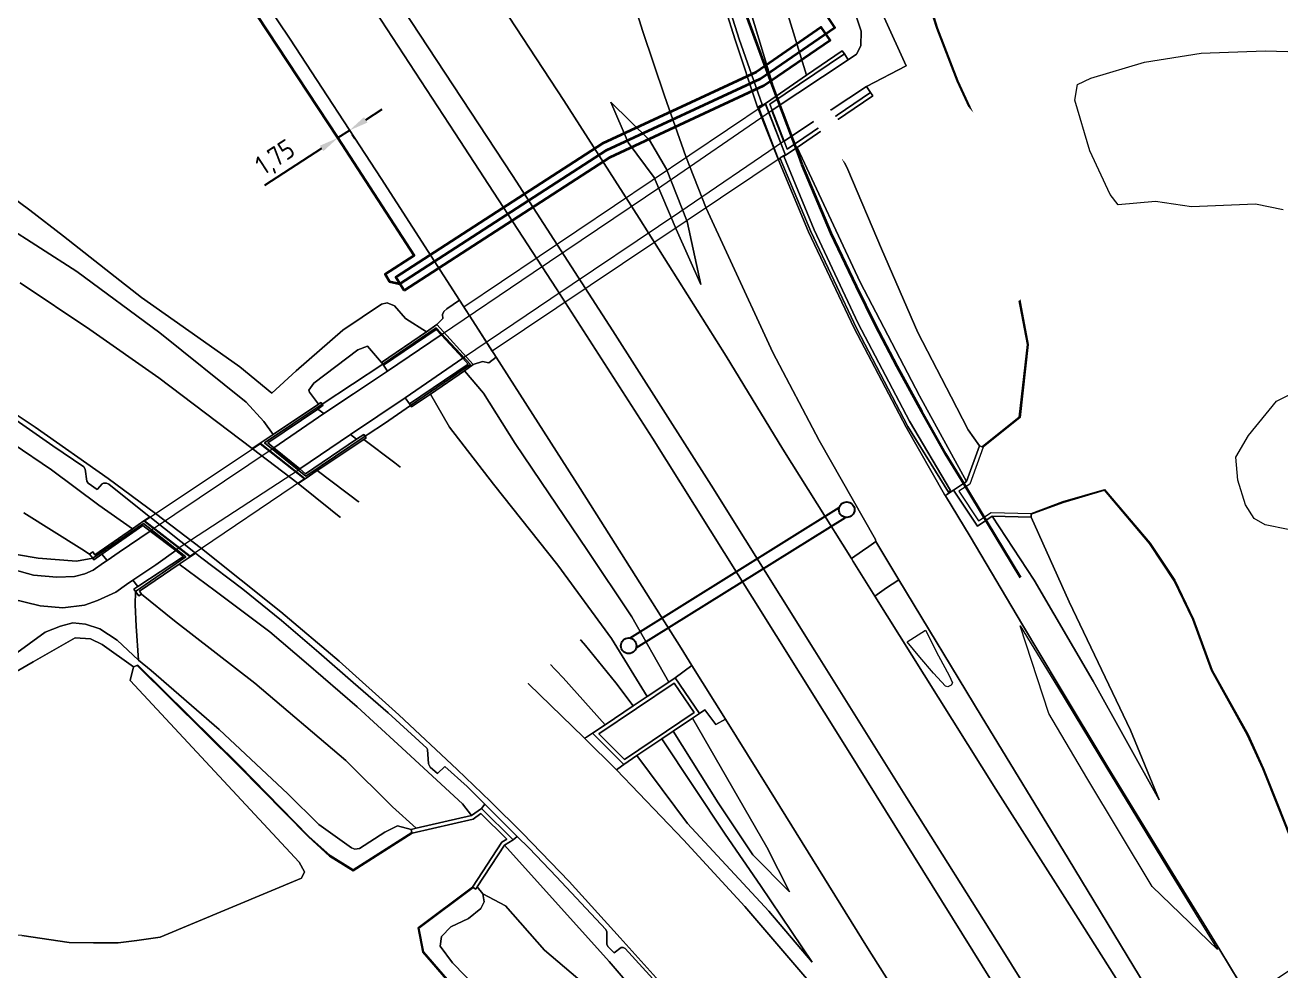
# Model space of a CAD drawing. Header units: metres. Extents: x 112942 to 118371, y 496117 to 499046.
# Drawn here: x 117994.8 to 118156, y 496245 to 496366.4 of the extents above; entities that cross this region are included whole.
import ezdxf
from ezdxf.enums import TextEntityAlignment as Align

# ---------------------------------------------------------------- set-up
doc = ezdxf.new("R2010")
doc.units = ezdxf.units.M
doc.linetypes.add('XX-AFBREEK', pattern=[7, 4, -1, 1, -1])
for name, color, linetype, lineweight in [('B-WE-OG-TOPOKAART-G', 7, 'Continuous', 18), ('N-WE-KL-DATA_GLASVEZEL-G', 90, 'KL-GLASVEZEL-N', 35), ('N-WE-KL-DATA_GLASVEZEL-M', 7, 'Continuous', 18), ('N-WE-KL-DATA_GLASVEZEL_MANTELBUIS-G', 90, 'Continuous', 35), ('N-WE-VW-BEWEGWIJZERING_DRAAGCONSTRUCTIE_PORTAAL-S', 7, 'Continuous', 25), ('X-XX-AL-AFBREEKLIJN-G', 7, 'XX-AFBREEK', 18)]:
    doc.layers.add(name, color=color, linetype=linetype, lineweight=lineweight)
doc.styles.add('ISO', font='isocp.shx')
doc.styles.add('NLCS-ISO', font='NLCS-ISO.ttf')
doc.linetypes.add('KL-GLASVEZEL-N', pattern='A,4,-1,[101,NLCS.SHX,S=0.5,R=0,X=0,Y=0],-1,4,-1,["G",Standard,S=1,R=0,X=-0.25,Y=-0.5],-1.5', length=12.5)
doc.dimstyles.new('ISO', dxfattribs={"dimtxt": 2.5, "dimasz": 2.5, "dimexe": 1.25, "dimexo": 0.625, "dimtad": 1, "dimtxsty": 'ISO', "dimcen": 2.5, "dimadec": 0, "dimazin": 0, "dimtfac": 1, "dimtmove": 0, "dimatfit": 3, "dimfxl": 0, "dimarcsym": 0})

# ---------------------------------------------------------------- blocks, each defined once
blk = doc.blocks.new('*D1')
at = {"layer": 'Defpoints', "color": 0, "transparency": 16777216}
for p in [(118036.42, 496352.91, 2.11), (118034.95, 496351.96, 1.84), (118034.95, 496351.96)]:
    blk.add_point(p, dxfattribs=at)
at = {"layer": 'N-WE-KL-DATA_GLASVEZEL-M', "color": 0, "lineweight": -2, "transparency": 16777216}
for p, q in [((118038.52, 496354.27), (118040.61, 496355.63)), ((118036.42, 496352.91), (118034.95, 496351.96)), ((118035.29, 496351.44), (118035.63, 496350.91)), ((118036.76, 496352.39), (118037.1, 496351.86)), ((118032.85, 496350.6), (118025.53, 496345.85))]:
    blk.add_line(p, q, dxfattribs=at)
at = {"layer": 'N-WE-KL-DATA_GLASVEZEL-M', "color": 0, "transparency": 16777216}
for points in [[(118038.29, 496354.62), (118038.74, 496353.92), (118036.42, 496352.91)], [(118032.63, 496350.95), (118033.08, 496350.25), (118034.95, 496351.96)]]:
    blk.add_solid(points, dxfattribs=at)
at = {"layer": 'N-WE-KL-DATA_GLASVEZEL-M', "color": 0, "transparency": 16777216, "insert": (118027.02, 496349.28), "char_height": 2.5, "attachment_point": 5, "rotation": 32.9499, "style": 'ISO'}
blk.add_mtext('1,75', dxfattribs=at)
blk = doc.blocks.new('SVW-BEWEGWIJZERING_PORTAAL_SIGNALERING')
for p, q in [((0.66, 0.75), (32.34, 0.75)), ((0.66, 0.75), (32.34, 0.75)), ((0.66, -0.75), (32.34, -0.75)), ((0.66, -0.75), (32.34, -0.75))]:
    blk.add_line(p, q)
for centre in [(0, 0), (33, 0)]:
    blk.add_circle(centre, 1)
at = {"style": 'NLCS-ISO', "flags": 13}
blk.add_attdef('LENGTE', text='', height=2.5, dxfattribs=at).set_placement((0, 0), align=Align.MIDDLE_LEFT)

msp = doc.modelspace()

# ---------------------------------------------------------------- linework, layer by layer
at = {"layer": 'B-WE-OG-TOPOKAART-G', "elevation": -1.445}
for points in [[(118068.423, 496275.402), (118071.729, 496272.132), (118080.668, 496278.166), (118078.112, 496281.929), (118068.423, 496275.402)], [(118068.423, 496275.402), (118078.112, 496281.929), (118080.668, 496278.166), (118071.729, 496272.132), (118068.423, 496275.402)]]:
    msp.add_lwpolyline(points, close=True, dxfattribs=at)
at = {"layer": 'B-WE-OG-TOPOKAART-G'}
for points in [[(118079.597, 496349.583, 2.388), (118082.203, 496342.943, 2.348), (118085.097, 496336.734, 2.231), (118090.782, 496324.394, 2.117), (118096.745, 496313.093, 1.939), (118103.953, 496300.368, 1.732), (118104.011, 496300.1, 1.667), (118103.085, 496299.487, 1.67), (118102.288, 496298.927, 1.393), (118100.875, 496297.919, 1.59), (118092.062, 496311.954, 1.661), (118084.788, 496323.915, 1.765), (118073.616, 496341.629, 1.97), (118063.945, 496356.775, 2.099), (118054.212, 496371.612, 2.302), (118043.842, 496387.135, 2.486), (118033.307, 496402.733, 2.709), (118021.927, 496419.668, 3.019), (118011.528, 496435.048, 3.283), (118000.702, 496451.113, 3.61), (117990.489, 496466.306, 3.96), (118061.227, 496506.434, 2.054)], [(118088.827, 496355.895, 1.935), (118085.949, 496364.561, 1.96), (118082.208, 496376.398, 2.058), (118079.161, 496387.645, 2.151), (118076.237, 496401.007, 2.246), (118073.75, 496416.418, 2.344), (118072.257, 496428.414, 2.431), (118071.08, 496445.818, 2.467), (118070.798, 496456.364, 2.523), (118070.918, 496467.214, 2.537), (118071.521, 496479.258, 2.552), (118072.609, 496491.165, 2.505)], [(118072.609, 496491.165, 2.505), (118071.521, 496479.258, 2.552), (118070.918, 496467.214, 2.537), (118070.798, 496456.364, 2.523), (118071.08, 496445.818, 2.467), (118072.257, 496428.414, 2.431), (118073.75, 496416.418, 2.344), (118076.237, 496401.007, 2.246), (118079.161, 496387.645, 2.151), (118082.208, 496376.398, 2.058), (118085.949, 496364.561, 1.96), (118088.827, 496355.895, 1.935)], [(118072.774, 496488.034, 2.47), (118072.032, 496479.389, 2.505), (118071.452, 496467.693, 2.496), (118071.337, 496456.446, 2.449), (118071.543, 496446.184, 2.437), (118072.675, 496429.638, 2.378), (118072.796, 496428.401, 2.37), (118074.204, 496416.684, 2.302), (118076.768, 496401.188, 2.195), (118079.689, 496387.752, 2.079), (118082.728, 496376.444, 2.032), (118086.46, 496364.641, 1.889), (118089.39, 496356.247, 1.849), (118088.827, 496355.895, 1.935)], [(118060.832, 496485.136, 3.012), (118059.98, 496471.753, 3.053), (118059.527, 496456.476, 3.05), (118059.841, 496443.927, 3.006), (118060.951, 496428.721, 2.956), (118062.596, 496415.248, 2.906), (118064.806, 496401.056, 2.788), (118067.713, 496387.952, 2.705), (118071.185, 496374.941, 2.584), (118074.077, 496365.602, 2.498), (118076.887, 496357.341, 2.428), (118079.597, 496349.583, 2.388)], [(118139.549, 496241.478, 1.027), (118128.669, 496259.41, 1.154), (118117.521, 496277.73, 1.36), (118106.943, 496295.201, 1.634), (118104.011, 496300.1, 1.667), (118103.953, 496300.368, 1.732), (118096.745, 496313.093, 1.939), (118090.782, 496324.394, 2.117), (118085.097, 496336.734, 2.231), (118082.203, 496342.943, 2.348), (118079.597, 496349.583, 2.388), (118076.887, 496357.341, 2.428), (118074.077, 496365.602, 2.498), (118071.185, 496374.941, 2.584), (118067.713, 496387.952, 2.705), (118064.806, 496401.056, 2.788), (118062.596, 496415.248, 2.906), (118060.951, 496428.721, 2.956), (118059.841, 496443.927, 3.006), (118059.527, 496456.476, 3.05), (118059.98, 496471.753, 3.053), (118060.832, 496485.136, 3.012)], [(118081.452, 496472.776, 0.142), (118081.396, 496472.28, -0.33), (118080.806, 496467.024, -0.493), (118079.78, 496456.661, -0.577), (118078.83, 496446.852, -0.537), (118078.497, 496437.684, -0.483), (118079.479, 496426.911, -0.553), (118080.857, 496415.619, -0.58), (118083.43, 496402.41, -0.56), (118086.005, 496391.3, -0.383), (118088.846, 496380.367, -0.45), (118092.22, 496369.348, -0.483), (118095.096, 496359.998, -0.481), (118091.207, 496357.334, 1.631), (118085.62, 496375.752, 1.72), (118080.482, 496395.385, 1.79), (118077.355, 496412.452, 1.823), (118075.416, 496427.837, 1.947), (118074.319, 496440.428, 1.987), (118074.816, 496455.016, 2.09), (118076.258, 496469.684, 2.15), (118077.184, 496476.604, 2.014), (118081.452, 496472.776, 0.142)], [(117990.489, 496466.306, 3.96), (118000.702, 496451.113, 3.61), (118011.528, 496435.048, 3.283), (118021.927, 496419.668, 3.019), (118033.307, 496402.733, 2.709), (118043.842, 496387.135, 2.486), (118054.212, 496371.612, 2.302), (118063.945, 496356.775, 2.099), (118073.616, 496341.629, 1.97), (118084.788, 496323.915, 1.765), (118092.062, 496311.954, 1.661), (118100.875, 496297.919, 1.59)], [(117986.571, 496447.754, 3.76), (117999.147, 496429.078, 3.372), (118012.484, 496409.315, 3.035), (118025.153, 496390.447, 2.753), (118038.326, 496370.443, 2.466), (118049.965, 496352.602, 2.247), (118063.024, 496332.55, 2.065)], [(118132.283, 496228.568, 1.196), (118129.396, 496226.789, 1.078), (118124.282, 496234.95, 1.147), (118112.414, 496254.012, 1.341), (118100.463, 496273.256, 1.52), (118088.143, 496292.95, 1.639), (118075.33, 496313.37, 1.841), (118063.024, 496332.55, 2.065), (118049.965, 496352.602, 2.247), (118038.326, 496370.443, 2.466), (118025.153, 496390.447, 2.753), (118012.484, 496409.315, 3.035), (117999.147, 496429.078, 3.372), (117986.571, 496447.754, 3.76)], [(118123.809, 496241.913, 1.288), (118120.198, 496247.695, 1.317), (118107.933, 496267.224, 1.529), (118096.185, 496286.088, 1.705), (118082.872, 496307.346, 1.91), (118070.217, 496327.185, 2.104), (118057.355, 496347.117, 2.336), (118044.332, 496366.922, 2.58), (118031.749, 496385.997, 2.815), (118018.85, 496405.131, 3.124), (118006.363, 496423.692, 3.45), (117993.93, 496442.088, 3.811)], [(117993.93, 496442.088, 3.811), (118006.363, 496423.692, 3.45), (118018.85, 496405.131, 3.124), (118031.749, 496385.997, 2.815), (118044.332, 496366.922, 2.58), (118057.355, 496347.117, 2.336), (118070.217, 496327.185, 2.104), (118082.872, 496307.346, 1.91), (118096.185, 496286.088, 1.705), (118107.933, 496267.224, 1.529), (118120.198, 496247.695, 1.317), (118123.809, 496241.913, 1.288), (118132.283, 496228.568, 1.196)], [(118114.217, 496230.083, 0.873), (118102.924, 496247.942, 1.053), (118090.355, 496268.2, 1.253), (118084.686, 496277.303, 1.282), (118080.386, 496284.207, 1.321), (118079.021, 496286.399, 1.393), (118066.06, 496306.938, 1.589), (118055.242, 496323.783, 1.788), (118052.644, 496327.861, 1.848), (118050.561, 496331.092, 1.909), (118040.518, 496346.732, 2.059), (118028.819, 496364.624, 2.259), (118016.152, 496383.501, 2.493), (118003.516, 496402.569, 2.79), (117989.881, 496422.827, 3.195)], [(118016.152, 496383.501, 2.493), (118028.819, 496364.624, 2.259), (118040.518, 496346.732, 2.059), (118050.561, 496331.092, 1.909), (118048.915, 496329.992, 1.657), (118048.532, 496329.654, 1.63), (118048.37, 496329.276, 1.597), (118048.395, 496328.736, 1.576), (118047.639, 496327.97, 1.437), (118046.3, 496327.046, 1.471), (118043.614, 496328.755, 1.218), (118042.193, 496330.395, 1.27), (118041.269, 496330.779, 1.288), (118040.524, 496330.589, 1.351), (118035.594, 496327.267, 1.399), (118029.59, 496322.033, 1.396), (118026.446, 496319.161, 1.486), (118022.353, 496322.532, 1.687), (118016.964, 496326.348, 1.822), (118009.718, 496331.464, 2.05), (118005.732, 496334.589, 1.978), (117999.74, 496339.332, 1.834), (117995.408, 496342.686, 1.813), (117990.387, 496346.374, 1.792)], [(118085.62, 496375.752, 1.72), (118091.207, 496357.334, 1.631), (118089.82, 496356.382, 1.805), (118088.98, 496355.832, 1.903), (118091.501, 496349.172, 1.741), (118091.726, 496349.316, 1.792), (118095.646, 496339.935, 1.689), (118101.55, 496327.445, 1.547), (118108.088, 496314.879, 1.407), (118113.321, 496306.431, 1.28), (118113.592, 496306.666, 1.345), (118108.319, 496315.569, 1.395), (118101.718, 496328.123, 1.534), (118096.076, 496340.146, 1.678), (118092.171, 496349.6, 1.777), (118092.408, 496349.751, 1.738), (118093.894, 496350.73, 1.581), (118101.992, 496333.435, 1.423), (118109.62, 496318.834, 1.21), (118115.658, 496307.825, 1.118), (118113.948, 496306.713, 1.218), (118113.122, 496306.138, 1.328), (118112.926, 496306.001, 1.37), (118112.833, 496306.155, 1.366), (118107.892, 496314.809, 1.466), (118101.198, 496327.526, 1.611), (118095.366, 496339.889, 1.743), (118091.444, 496349.22, 1.86), (118088.827, 496355.895, 1.935), (118089.39, 496356.247, 1.849), (118086.46, 496364.641, 1.889), (118082.728, 496376.444, 2.032)], [(118110.435, 496370.43, -1.195), (118111.815, 496365.995, -1.174), (118114.444, 496359.236, -1.289), (118117.272, 496353.138, -1.233), (118118.591, 496349.512, -1.26), (118120.404, 496343.155, -1.192), (118121.593, 496335.249, -1.171), (118123.467, 496325.411, -1.144), (118122.419, 496316.078, -1.257), (118117.646, 496312.266, -1.189), (118117.288, 496312.394, -0.832), (118115.864, 496314.477, -0.584), (118113.679, 496318.712, -0.57), (118109.383, 496326.972, -0.53), (118104.71, 496337.712, -0.43), (118100.404, 496347.874, -0.437), (118097.753, 496353.394, -0.413), (118103.596, 496357.352, -0.608), (118103.314, 496357.767, -0.752), (118102.797, 496358.541, -0.73), (118107.88, 496361.225, -0.527), (118105.065, 496367.403, -0.54)], [(118110.528, 496370.467, -1.445), (118111.909, 496366.028, -1.445), (118114.536, 496359.275, -1.445), (118117.365, 496353.176, -1.445), (118118.686, 496349.543, -1.445), (118120.502, 496343.176, -1.445), (118121.692, 496335.266, -1.445), (118123.568, 496325.415, -1.445), (118122.514, 496316.025, -1.445), (118117.759, 496312.226, -1.445), (118117.646, 496312.266, -1.189), (118122.419, 496316.078, -1.257), (118123.467, 496325.411, -1.144), (118121.593, 496335.249, -1.171), (118120.404, 496343.155, -1.192), (118118.591, 496349.512, -1.26), (118117.272, 496353.138, -1.233), (118114.444, 496359.236, -1.289), (118111.815, 496365.995, -1.174), (118110.435, 496370.43, -1.195)], [(118095.096, 496359.998, -0.481), (118092.22, 496369.348, -0.483)], [(118105.065, 496367.403, -0.54), (118107.88, 496361.225, -0.527), (118102.797, 496358.541, -0.73), (118096.011, 496354.048, -1.467), (118092.229, 496351.544, -1.55), (118090.699, 496355.512, -1.55), (118100.444, 496361.993, -0.92), (118101.534, 496362.705, -0.777), (118102.086, 496363.791, -0.73), (118102.112, 496365.664, -0.687), (118101.252, 496368.236, -0.683)], [(118101.252, 496368.236, -0.683), (118102.112, 496365.664, -0.687), (118102.086, 496363.791, -0.73), (118101.534, 496362.705, -0.777), (118100.444, 496361.993, -0.92), (118099.979, 496362.738, -0.487), (118099.692, 496363.147, -0.487), (118095.096, 496359.998, -0.481)], [(118097.753, 496353.394, -0.413), (118093.894, 496350.73, 1.581), (118092.408, 496349.751, 1.738), (118089.82, 496356.382, 1.805), (118091.207, 496357.334, 1.631), (118095.096, 496359.998, -0.481), (118099.692, 496363.147, -0.487), (118099.979, 496362.738, -0.487), (118090.4, 496356.28, -1.507), (118090.699, 496355.512, -1.55), (118092.229, 496351.544, -1.55), (118092.634, 496350.496, -1.531), (118103.314, 496357.767, -0.752), (118103.596, 496357.352, -0.608), (118097.753, 496353.394, -0.413)], [(118099.979, 496362.738, -0.487), (118100.444, 496361.993, -0.92), (118090.699, 496355.512, -1.55), (118090.4, 496356.28, -1.507), (118099.979, 496362.738, -0.487)], [(118156.276, 496342.703, -1.457), (118152.757, 496343.435, -1.497), (118144.501, 496343.109, -1.453), (118139.916, 496343.773, -1.487), (118135.095, 496343.356, -1.443), (118134.059, 496344.688, -1.423), (118131.474, 496350.285, -1.423), (118129.559, 496356.821, -1.483), (118129.907, 496358.83, -1.467), (118131.588, 496359.607, -1.463), (118138.483, 496361.685, -1.493), (118145.778, 496362.824, -1.52), (118153.96, 496363.15, -1.507), (118162.745, 496362.866, -1.5)], [(118103.314, 496357.767, -0.752), (118092.634, 496350.496, -1.531), (118092.229, 496351.544, -1.55), (118096.011, 496354.048, -1.467), (118102.797, 496358.541, -0.73), (118103.314, 496357.767, -0.752)], [(118092.347, 496349.77, 1.738), (118054.758, 496324.543, 1.734), (118052.644, 496327.861, 1.848), (118051.11, 496330.248, 1.827), (118089.796, 496356.306, 1.805), (118092.347, 496349.77, 1.738)], [(118081.528, 496333.122, 1.679), (118079.784, 496341.201, 2.21), (118077.112, 496347.921, 2.339), (118074.955, 496351.673, 2.266), (118069.964, 496356.539, 1.956), (118072.211, 496351.377, 1.803), (118075.545, 496346.867, 1.578), (118078.368, 496340.252, 1.543), (118081.528, 496333.122, 1.679)], [(118081.528, 496333.122, 1.679), (118078.368, 496340.252, 1.543), (118075.545, 496346.867, 1.578), (118072.211, 496351.377, 1.803), (118069.964, 496356.539, 1.956), (118074.955, 496351.673, 2.266), (118077.112, 496347.921, 2.339), (118079.784, 496341.201, 2.21), (118081.528, 496333.122, 1.679)], [(118088.827, 496355.895, 1.935), (118091.444, 496349.22, 1.86), (118095.366, 496339.889, 1.743), (118101.198, 496327.526, 1.611), (118107.892, 496314.809, 1.466), (118112.833, 496306.155, 1.366), (118112.926, 496306.001, 1.37), (118116.089, 496300.77, 1.28), (118122.811, 496289.413, 1.111), (118127.529, 496281.527, 1.022), (118133.797, 496271.141, 0.915), (118142.122, 496257.478, 0.816), (118148.173, 496247.672, 0.739), (118151.896, 496241.508, 0.694)], [(118092.408, 496349.751, 1.738), (118092.171, 496349.6, 1.777), (118092.157, 496349.633, 1.777), (118091.697, 496349.386, 1.793), (118091.726, 496349.316, 1.792), (118091.501, 496349.172, 1.741), (118088.98, 496355.832, 1.903), (118089.82, 496356.382, 1.805), (118092.408, 496349.751, 1.738)], [(118062.286, 496331.273, -1.55), (118051.055, 496323.709, -1.45), (118048.261, 496326.711, -1.451), (118060.004, 496334.656, -1.55), (118076.513, 496345.816, -1.66), (118090.606, 496355.476, -1.55), (118092.136, 496351.508, -1.55), (118078.817, 496342.4, -1.66), (118062.286, 496331.273, -1.55)], [(118097.753, 496353.394, -0.413), (118100.404, 496347.874, -0.437), (118104.71, 496337.712, -0.43), (118109.383, 496326.972, -0.53), (118113.679, 496318.712, -0.57), (118115.864, 496314.477, -0.584), (118117.288, 496312.394, -0.832), (118115.658, 496307.825, 1.118), (118109.62, 496318.834, 1.21), (118101.992, 496333.435, 1.423), (118093.894, 496350.73, 1.581), (118097.753, 496353.394, -0.413)], [(118092.171, 496349.6, 1.777), (118096.076, 496340.146, 1.678), (118101.718, 496328.123, 1.534), (118108.319, 496315.569, 1.395), (118113.592, 496306.666, 1.345), (118113.321, 496306.431, 1.28), (118108.088, 496314.879, 1.407), (118101.55, 496327.445, 1.547), (118095.646, 496339.935, 1.689), (118091.726, 496349.316, 1.792), (118091.697, 496349.386, 1.793), (118092.157, 496349.633, 1.777), (118092.171, 496349.6, 1.777)], [(117990.387, 496346.374, 1.792), (117995.408, 496342.686, 1.813), (117999.74, 496339.332, 1.834), (118005.732, 496334.589, 1.978), (118009.718, 496331.464, 2.05), (118016.964, 496326.348, 1.822), (118022.353, 496322.532, 1.687), (118026.446, 496319.161, 1.486), (118029.59, 496322.033, 1.396), (118035.594, 496327.267, 1.399), (118040.524, 496330.589, 1.351), (118041.269, 496330.779, 1.288), (118042.193, 496330.395, 1.27), (118043.614, 496328.755, 1.218), (118046.3, 496327.046, 1.471), (118040.554, 496323.107, -0.729), (118038.747, 496325.202, -0.737), (118037.519, 496324.716, -0.708), (118031.865, 496320.456, -0.38), (118031.22, 496319.556, -0.25), (118031.286, 496319.296, -0.25), (118032.469, 496317.76, -0.274), (118026.636, 496313.841, 2.914), (118025.456, 496315.526, 2.944), (118023.189, 496317.992, 2.944), (118012.106, 496326.937, 3.151), (118001.426, 496334.8, 3.277), (117992.101, 496340.77, 3.391)], [(117992.101, 496340.77, 3.391), (118001.426, 496334.8, 3.277), (118012.106, 496326.937, 3.151), (118023.189, 496317.992, 2.944), (118025.456, 496315.526, 2.944), (118026.636, 496313.841, 2.914)], [(118026.636, 496313.841, 2.914), (118024.979, 496312.729, 2.918), (118023.923, 496312.048, 3.023), (118011.952, 496321.143, 3.188), (118003.101, 496327.346, 3.32), (117994.171, 496333.346, 3.466)], [(117994.171, 496333.346, 3.466), (118003.101, 496327.346, 3.32), (118011.952, 496321.143, 3.188), (118023.923, 496312.048, 3.023), (118029.837, 496307.553, 2.941), (118036.175, 496302.484, 2.858), (118044.209, 496295.652, 2.72), (118051.102, 496289.541, 2.589), (118058.05, 496283.163, 2.468), (118066.47, 496274.992, 2.34), (118066.62, 496274.842, 2.34), (118070.705, 496270.769, 2.247), (118079.295, 496261.813, 1.926), (118087.172, 496253.218, 1.539), (118095.132, 496243.936, 1.192)], [(118063.024, 496332.55, 2.065), (118075.33, 496313.37, 1.841), (118088.143, 496292.95, 1.639), (118100.463, 496273.256, 1.52), (118112.414, 496254.012, 1.341), (118124.282, 496234.95, 1.147)], [(118050.561, 496331.092, 1.909), (118052.644, 496327.861, 1.848), (118055.242, 496323.783, 1.788), (118054.312, 496323.051, 1.675), (118053.487, 496323.254, 1.615), (118052.31, 496322.84, 1.447), (118047.639, 496327.97, 1.437), (118048.395, 496328.736, 1.576), (118048.37, 496329.276, 1.597), (118048.532, 496329.654, 1.63), (118048.915, 496329.992, 1.657), (118050.561, 496331.092, 1.909)], [(118030.059, 496309.433, -0.286), (118026.702, 496312.166, -0.253), (118033.155, 496316.535, -0.224), (118036.946, 496319.094, -0.713), (118041.312, 496322.006, -0.782), (118048.188, 496326.643, -1.451), (118050.982, 496323.641, -1.45), (118043.579, 496318.57, -0.785), (118036.553, 496313.866, -0.206), (118030.059, 496309.433, -0.286)], [(118040.697, 496322.88, -0.729), (118040.554, 496323.107, -0.729), (118046.3, 496327.046, 1.471), (118047.639, 496327.97, 1.437), (118052.31, 496322.84, 1.447), (118051.178, 496322.024, 1.44), (118046.818, 496319.054, -0.538), (118044.393, 496317.419, -0.705), (118044.256, 496317.601, -0.705), (118051.966, 496322.836, 1.615), (118047.571, 496327.537, 1.614), (118040.697, 496322.88, -0.729)], [(118040.778, 496322.75, -0.729), (118040.697, 496322.88, -0.729), (118047.571, 496327.537, 1.614), (118051.966, 496322.836, 1.615), (118044.256, 496317.601, -0.705), (118044.117, 496317.786, -0.705), (118051.666, 496322.905, -1.448), (118050.982, 496323.641, -1.45), (118048.188, 496326.643, -1.451), (118047.547, 496327.337, -1.448), (118040.778, 496322.75, -0.729)], [(118040.778, 496322.75, -0.729), (118047.547, 496327.337, -1.448), (118048.188, 496326.643, -1.451), (118041.312, 496322.006, -0.782), (118040.778, 496322.75, -0.729)], [(118032.939, 496317.755, -0.351), (118032.755, 496317.953, -0.304), (118032.469, 496317.76, -0.274), (118031.286, 496319.296, -0.25), (118031.22, 496319.556, -0.25), (118031.865, 496320.456, -0.38), (118037.519, 496324.716, -0.708), (118038.747, 496325.202, -0.737), (118040.554, 496323.107, -0.729), (118040.697, 496322.88, -0.729), (118032.939, 496317.755, -0.351)], [(118044.117, 496317.786, -0.705), (118043.579, 496318.57, -0.785), (118050.982, 496323.641, -1.45), (118051.666, 496322.905, -1.448), (118044.117, 496317.786, -0.705)], [(118055.242, 496323.783, 1.788), (118066.06, 496306.938, 1.589), (118079.021, 496286.399, 1.393), (118080.386, 496284.207, 1.321), (118078.246, 496282.622, 1.204), (118077.416, 496282.063, 1.198), (118072.679, 496290.451, 1.053), (118066.888, 496299.079, 1.173), (118062.07, 496306.251, 1.237), (118057.695, 496312.699, 1.253), (118053.64, 496319.174, 1.243), (118051.178, 496322.024, 1.44), (118052.31, 496322.84, 1.447), (118053.487, 496323.254, 1.615), (118054.312, 496323.051, 1.675), (118055.242, 496323.783, 1.788)], [(118203.845, 496301.6, -1.33), (118186.591, 496300.358, -1.363), (118174.979, 496300.493, -1.51), (118165.479, 496300.987, -1.48), (118156.924, 496301.636, -1.5), (118153.997, 496302.238, -1.487), (118152.567, 496303.077, -1.49), (118151.441, 496304.828, -1.457), (118150.457, 496308.004, -1.423), (118150.19, 496310.967, -1.453), (118151.856, 496313.716, -1.467), (118155.447, 496318.141, -1.51), (118158.833, 496319.835, -1.503), (118163.478, 496320.373, -1.547), (118173.204, 496321.363, -1.563), (118184.164, 496322.422, -1.547), (118192.544, 496323.118, -1.54), (118203.342, 496324.08, -1.513), (118206.986, 496314.273, -1.193), (118214.589, 496302.034, -1.343), (118203.845, 496301.6, -1.33)], [(118032.36, 496317.13, -0.195), (118033.068, 496317.616, -0.336), (118032.939, 496317.755, -0.351), (118040.697, 496322.88, -0.729), (118040.778, 496322.75, -0.729), (118041.312, 496322.006, -0.782), (118036.946, 496319.094, -0.713), (118033.155, 496316.535, -0.224), (118032.36, 496317.13, -0.195)], [(118051.178, 496322.024, 1.44), (118053.64, 496319.174, 1.243), (118057.695, 496312.699, 1.253), (118062.07, 496306.251, 1.237), (118066.888, 496299.079, 1.173), (118072.679, 496290.451, 1.053), (118077.416, 496282.063, 1.198), (118074.636, 496280.19, -0.251), (118070.077, 496287.672, -0.088), (118063.177, 496297.067, -0.493), (118054.898, 496307.47, -0.811), (118049.269, 496314.786, -0.658), (118046.818, 496319.054, -0.538), (118051.178, 496322.024, 1.44)], [(117988.227, 496320.035, 3.026), (117996.069, 496314.818, 2.884), (118005.438, 496308.189, 2.769), (118011.508, 496303.724, 2.738), (118017.444, 496299.22, 2.655), (118027.607, 496291.068, 2.477), (118035.098, 496284.728, 2.368), (118042.769, 496277.846, 2.219), (118050.268, 496270.817, 2.086), (118054.539, 496266.723, 2.027), (118058.654, 496262.67, 1.951), (118064.617, 496256.462, 1.757), (118071.19, 496249.228, 1.44), (118076.969, 496242.768, 1.162), (118082.16, 496237.017, 0.939), (118088.154, 496230.265, 0.713), (118095.381, 496221.923, 0.499), (118101.684, 496214.574, 0.366), (118105.289, 496210.178, 0.316)], [(118076.969, 496242.768, 1.162), (118071.19, 496249.228, 1.44), (118064.617, 496256.462, 1.757), (118058.654, 496262.67, 1.951), (118054.539, 496266.723, 2.027), (118050.268, 496270.817, 2.086), (118042.769, 496277.846, 2.219), (118035.098, 496284.728, 2.368), (118027.607, 496291.068, 2.477), (118017.444, 496299.22, 2.655), (118011.508, 496303.724, 2.738), (118005.438, 496308.189, 2.769), (117996.069, 496314.818, 2.884), (117988.227, 496320.035, 3.026)], [(118038.445, 496313.627, -0.357), (118038.262, 496313.863, -0.348), (118037.339, 496313.242, -0.171), (118036.553, 496313.866, -0.206), (118043.579, 496318.57, -0.785), (118044.117, 496317.786, -0.705), (118044.256, 496317.601, -0.705), (118040.927, 496315.292, -0.421), (118038.836, 496313.897, -0.369), (118038.445, 496313.627, -0.357)], [(118038.263, 496313.225, -0.364), (118038.588, 496313.444, -0.395), (118038.445, 496313.627, -0.357), (118038.836, 496313.897, -0.369), (118040.927, 496315.292, -0.421), (118044.256, 496317.601, -0.705), (118044.393, 496317.419, -0.705), (118046.818, 496319.054, -0.538), (118049.269, 496314.786, -0.658), (118054.898, 496307.47, -0.811), (118063.177, 496297.067, -0.493), (118070.077, 496287.672, -0.088), (118074.636, 496280.19, -0.251), (118072.854, 496278.99, -0.251), (118070.61, 496281.973, -0.115), (118066.718, 496286.755, -0.139), (118061.556, 496292.704, -0.391), (118055.945, 496298.674, -0.661), (118052.082, 496302.307, -0.73), (118047.387, 496306.126, -0.637), (118042.252, 496310.199, -0.523), (118038.263, 496313.225, -0.364)], [(118032.939, 496317.755, -0.351), (118025.514, 496312.792, 3.313), (118030.829, 496308.499, 3.265), (118038.445, 496313.627, -0.357), (118038.588, 496313.444, -0.395), (118038.263, 496313.225, -0.364), (118032.299, 496309.216, 2.77), (118030.749, 496308.174, 2.938), (118024.979, 496312.729, 2.918), (118026.636, 496313.841, 2.914), (118032.469, 496317.76, -0.274), (118032.755, 496317.953, -0.304), (118032.939, 496317.755, -0.351)], [(118032.36, 496317.13, -0.195), (118025.949, 496312.778, -0.18), (118026.702, 496312.166, -0.253), (118030.059, 496309.433, -0.286), (118030.804, 496308.826, -0.301), (118037.339, 496313.242, -0.171), (118038.262, 496313.863, -0.348), (118038.445, 496313.627, -0.357), (118030.829, 496308.499, 3.265), (118025.514, 496312.792, 3.313), (118032.939, 496317.755, -0.351), (118033.068, 496317.616, -0.336), (118032.36, 496317.13, -0.195)], [(118032.36, 496317.13, -0.195), (118033.155, 496316.535, -0.224), (118026.702, 496312.166, -0.253), (118025.949, 496312.778, -0.18), (118032.36, 496317.13, -0.195)], [(117992.797, 496316.278, 2.899), (117998.354, 496312.399, 2.824), (118002.315, 496309.71, 2.725), (118002.5, 496309.405, 2.695), (118002.701, 496307.87, 2.668), (118002.874, 496307.617, 2.668), (118004.039, 496306.812, 2.614), (118004.093, 496306.828, 2.617), (118004.677, 496307.528, 2.704), (118004.862, 496307.588, 2.704), (118005.249, 496307.587, 2.713), (118005.523, 496307.462, 2.722), (118010.735, 496303.327, 2.665), (118010.801, 496303.274, 2.749), (118010.039, 496302.767, 2.564), (118008.584, 496301.76, 2.545), (118004.25, 496304.778, 2.527), (117998.171, 496309.331, 2.683), (117993.261, 496312.676, 2.776)], [(118077.156, 496241.975, 1.087), (118071.833, 496247.841, 1.372), (118071.568, 496247.989, 1.375), (118071.293, 496247.974, 1.357), (118070.409, 496247.284, 1.297), (118070.344, 496247.311, 1.3), (118069.612, 496248.102, 1.333), (118069.477, 496248.396, 1.357), (118069.453, 496249.971, 1.411), (118069.343, 496250.295, 1.435), (118062.99, 496257.026, 1.777), (118059.476, 496260.71, 1.861), (118057.944, 496262.239, 1.97), (118053.795, 496266.382, 1.967), (118051.549, 496268.626, 1.984), (118048.653, 496271.23, 2), (118047.743, 496270.317, 1.984), (118046.806, 496271.141, 2.014), (118046.585, 496271.54, 2.017), (118046.46, 496273.378, 2.074), (118046.353, 496273.552, 2.083), (118041.378, 496278.129, 2.233), (118036.915, 496282.026, 2.284), (118032.502, 496285.879, 2.386), (118027.701, 496289.981, 2.449), (118022.733, 496294.004, 2.527), (118017.296, 496298.109, 2.59), (118016.679, 496298.6, 2.647), (118010.801, 496303.274, 2.749), (118010.735, 496303.327, 2.665), (118005.523, 496307.462, 2.722), (118005.249, 496307.587, 2.713), (118004.862, 496307.588, 2.704), (118004.677, 496307.528, 2.704), (118004.093, 496306.828, 2.617), (118004.039, 496306.812, 2.614), (118002.874, 496307.617, 2.668), (118002.701, 496307.87, 2.668), (118002.5, 496309.405, 2.695), (118002.315, 496309.71, 2.725), (117998.354, 496312.399, 2.824), (117992.797, 496316.278, 2.899)], [(118037.339, 496313.242, -0.171), (118030.804, 496308.826, -0.301), (118030.059, 496309.433, -0.286), (118036.553, 496313.866, -0.206), (118037.339, 496313.242, -0.171)], [(117993.261, 496312.676, 2.776), (117998.171, 496309.331, 2.683), (118004.25, 496304.778, 2.527), (118008.584, 496301.76, 2.545)], [(118030.664, 496308.177, 2.938), (118015.963, 496298.217, 2.608), (118010.124, 496302.764, 2.564), (118024.977, 496312.667, 2.918), (118030.664, 496308.177, 2.938)], [(118030.749, 496308.174, 2.938), (118029.837, 496307.553, 2.941), (118023.923, 496312.048, 3.023), (118024.979, 496312.729, 2.918), (118030.749, 496308.174, 2.938)], [(118032.299, 496309.216, 2.77), (118038.263, 496313.225, -0.364), (118042.252, 496310.199, -0.523), (118047.387, 496306.126, -0.637), (118052.082, 496302.307, -0.73), (118055.945, 496298.674, -0.661), (118061.556, 496292.704, -0.391), (118066.718, 496286.755, -0.139), (118070.61, 496281.973, -0.115), (118072.854, 496278.99, -0.251), (118069.271, 496276.576, 2.133), (118063.876, 496282.623, 2.293), (118059.376, 496287.329, 2.407), (118054.864, 496291.752, 2.452), (118047.211, 496297.927, 2.599), (118039.828, 496303.561, 2.743), (118032.299, 496309.216, 2.77)], [(118117.759, 496312.226, -1.445), (118116.072, 496307.497, -1.445), (118114.645, 496306.569, -1.445), (118117.184, 496302.761, -1.445), (118118.784, 496303.853, -1.445), (118123.933, 496303.73, -1.445), (118123.931, 496303.62, -1.192), (118123.921, 496303.23, -0.95), (118118.933, 496303.349, 1.074), (118117.049, 496302.063, 1.204), (118113.948, 496306.713, 1.218), (118115.658, 496307.825, 1.118), (118117.288, 496312.394, -0.832), (118117.646, 496312.266, -1.189), (118117.759, 496312.226, -1.445)], [(118029.996, 496309.355, -0.286), (118014.195, 496299.035, -0.571), (118010.903, 496301.54, -0.571), (118026.639, 496312.088, -0.253), (118029.996, 496309.355, -0.286)], [(118069.271, 496276.576, 2.133), (118067.638, 496275.476, 2.263), (118066.864, 496274.994, 2.316), (118066.62, 496274.842, 2.34), (118066.47, 496274.992, 2.34), (118058.05, 496283.163, 2.468), (118051.102, 496289.541, 2.589), (118044.209, 496295.652, 2.72), (118036.175, 496302.484, 2.858), (118029.837, 496307.553, 2.941), (118030.749, 496308.174, 2.938), (118032.299, 496309.216, 2.77), (118039.828, 496303.561, 2.743), (118047.211, 496297.927, 2.599), (118054.864, 496291.752, 2.452), (118059.376, 496287.329, 2.407), (118063.876, 496282.623, 2.293), (118069.271, 496276.576, 2.133)], [(118162.309, 496248.508, -0.635), (118151.896, 496241.508, 0.694), (118148.173, 496247.672, 0.739), (118142.122, 496257.478, 0.816), (118133.797, 496271.141, 0.915), (118127.529, 496281.527, 1.022), (118122.811, 496289.413, 1.111), (118116.089, 496300.77, 1.28), (118112.926, 496306.001, 1.37), (118113.122, 496306.138, 1.328), (118113.948, 496306.713, 1.218)], [(118113.948, 496306.713, 1.218), (118117.049, 496302.063, 1.204), (118118.933, 496303.349, 1.074), (118124.302, 496295.134, 0.75), (118131.899, 496282.16, 0.547), (118140.391, 496266.951, 0.387), (118136.675, 496275.866, 0.033), (118128.828, 496292.375, -0.431), (118123.921, 496303.23, -0.95), (118123.931, 496303.62, -1.192), (118128.034, 496305.143, -1.192), (118133.334, 496306.698, -1.209), (118139.119, 496299.856, -1.18), (118142.313, 496295.084, -1.18), (118144.687, 496290.099, -1.121), (118147.094, 496283.539, -1.109), (118151.685, 496275.288, -1.257), (118153.684, 496270.928, -1.242), (118157.801, 496260.584, -1.127)], [(118123.933, 496303.73, -1.445), (118128.003, 496305.238, -1.445), (118133.368, 496306.812, -1.445), (118139.199, 496299.916, -1.445), (118142.4, 496295.133, -1.445), (118144.779, 496290.138, -1.445), (118147.185, 496283.58, -1.445), (118151.775, 496275.333, -1.445), (118153.776, 496270.967, -1.445), (118158.346, 496259.485, -1.445), (118158.253, 496259.448, -1.233), (118157.801, 496260.584, -1.127), (118153.684, 496270.928, -1.242), (118151.685, 496275.288, -1.257), (118147.094, 496283.539, -1.109), (118144.687, 496290.099, -1.121), (118142.313, 496295.084, -1.18), (118139.119, 496299.856, -1.18), (118133.334, 496306.698, -1.209), (118128.034, 496305.143, -1.192), (118123.931, 496303.62, -1.192), (118123.933, 496303.73, -1.445)], [(118008.584, 496301.76, 2.545), (118003.745, 496298.412, -0.239), (118003.487, 496298.773, -0.168), (118003.073, 496298.478, -0.578), (118002.055, 496299.151, -0.499), (117994.632, 496303.803, -0.556)], [(117994.632, 496303.803, -0.556), (118002.055, 496299.151, -0.499), (118003.073, 496298.478, -0.578)], [(118009.743, 496293.352, -0.457), (118009.384, 496293.124, -0.493), (118008.979, 496293.691, -0.54), (118015.443, 496298.164, 2.664), (118009.971, 496302.411, 2.806), (118003.469, 496297.971, 0.097), (118003.073, 496298.478, -0.578), (118003.487, 496298.773, -0.168), (118003.745, 496298.412, -0.239), (118008.584, 496301.76, 2.545), (118010.039, 496302.767, 2.564), (118015.961, 496298.155, 2.608), (118014.574, 496297.189, 2.461), (118009.482, 496293.756, -0.445), (118009.743, 496293.352, -0.457)], [(118015.961, 496298.155, 2.608), (118010.039, 496302.767, 2.564), (118010.801, 496303.274, 2.749), (118016.679, 496298.6, 2.647), (118015.961, 496298.155, 2.608)], [(118123.921, 496303.23, -0.95), (118128.828, 496292.375, -0.431), (118136.675, 496275.866, 0.033), (118140.391, 496266.951, 0.387), (118131.899, 496282.16, 0.547), (118124.302, 496295.134, 0.75), (118118.933, 496303.349, 1.074), (118123.921, 496303.23, -0.95)], [(117988.781, 496297.756, -0.628), (117995.852, 496295.791, -0.655), (117998.85, 496295.533, -0.691), (118001.132, 496295.633, -0.706), (118002.461, 496295.948, -0.703), (118003.529, 496296.43, -0.691), (118004.857, 496297.362, -0.709), (118005.327, 496297.686, -0.658), (118006.878, 496298.756, -0.646), (118010.842, 496301.46, -0.571)], [(118010.842, 496301.46, -0.571), (118014.134, 496298.955, -0.571), (118011.588, 496297.108, -0.571), (118008.626, 496295.136, -0.598), (118007.808, 496294.591, -0.649), (118006.436, 496293.596, -0.685), (118004.072, 496292.525, -0.709), (118002.422, 496291.948, -0.685), (117999.629, 496291.601, -0.694), (117996.723, 496291.864, -0.652), (117993.065, 496292.762, -0.631)], [(118003.469, 496297.971, 0.097), (118009.971, 496302.411, 2.806), (118015.443, 496298.164, 2.664), (118008.979, 496293.691, -0.54), (118008.767, 496293.99, -0.584), (118009.277, 496294.325, -0.571), (118015.137, 496298.191, -0.537), (118014.134, 496298.955, -0.571), (118010.842, 496301.46, -0.571), (118009.907, 496302.172, -0.51), (118004.626, 496298.468, -0.583), (118003.63, 496297.769, -0.563), (118003.469, 496297.971, 0.097)], [(118004.626, 496298.468, -0.583), (118009.907, 496302.172, -0.51), (118010.842, 496301.46, -0.571), (118006.878, 496298.756, -0.646), (118005.327, 496297.686, -0.658), (118004.626, 496298.468, -0.583)], [(118106.943, 496295.201, 1.634), (118106.094, 496294.62, 1.59), (118105.38, 496294.152, 1.193), (118103.886, 496293.098, 1.46), (118101.108, 496297.548, 1.59), (118100.875, 496297.919, 1.59), (118102.288, 496298.927, 1.393), (118103.085, 496299.487, 1.67), (118104.011, 496300.1, 1.667), (118106.943, 496295.201, 1.634)], [(118003.469, 496297.971, 0.097), (118003.63, 496297.769, -0.563), (118004.626, 496298.468, -0.583), (118005.327, 496297.686, -0.658), (118004.857, 496297.362, -0.709), (118003.529, 496296.43, -0.691), (118002.461, 496295.948, -0.703), (118001.132, 496295.633, -0.706), (117998.85, 496295.533, -0.691), (117995.852, 496295.791, -0.655), (117988.781, 496297.756, -0.628)], [(118003.073, 496298.478, -0.578), (118003.469, 496297.971, 0.097), (118001.368, 496297.58, -0.478), (117996.481, 496297.962, -0.616), (117993.7, 496298.442, -0.664)], [(117993.7, 496298.442, -0.664), (117996.481, 496297.962, -0.616), (118001.368, 496297.58, -0.478), (118003.469, 496297.971, 0.097)], [(118009.277, 496294.325, -0.571), (118008.626, 496295.136, -0.598), (118011.588, 496297.108, -0.571), (118014.134, 496298.955, -0.571), (118015.137, 496298.191, -0.537), (118009.277, 496294.325, -0.571)], [(118014.574, 496297.189, 2.461), (118015.961, 496298.155, 2.608), (118016.679, 496298.6, 2.647), (118017.296, 496298.109, 2.59), (118022.733, 496294.004, 2.527), (118027.701, 496289.981, 2.449), (118032.502, 496285.879, 2.386), (118036.915, 496282.026, 2.284), (118041.378, 496278.129, 2.233), (118046.353, 496273.552, 2.083), (118046.46, 496273.378, 2.074), (118046.585, 496271.54, 2.017), (118046.806, 496271.141, 2.014), (118047.743, 496270.317, 1.984), (118048.653, 496271.23, 2), (118051.549, 496268.626, 1.984), (118053.795, 496266.382, 1.967), (118053.358, 496265.814, 1.879), (118052.101, 496264.901, 1.823), (118050.947, 496266.424, 1.888), (118042.637, 496274.073, 2.086), (118037.429, 496278.89, 2.218), (118030.877, 496284.516, 2.359), (118026.22, 496288.506, 2.452), (118019.208, 496293.762, 2.488), (118014.574, 496297.189, 2.461)], [(118100.875, 496297.919, 1.59), (118101.108, 496297.548, 1.59), (118103.886, 496293.098, 1.46), (118110.194, 496282.996, 1.413), (118119.414, 496268.311, 1.227), (118128.85, 496253.464, 1.11), (118138.09, 496238.847, 0.99)], [(118009.743, 496293.352, -0.457), (118009.482, 496293.756, -0.445), (118014.574, 496297.189, 2.461), (118019.208, 496293.762, 2.488), (118026.22, 496288.506, 2.452), (118030.877, 496284.516, 2.359), (118037.429, 496278.89, 2.218), (118042.637, 496274.073, 2.086), (118050.947, 496266.424, 1.888), (118052.101, 496264.901, 1.823), (118044.992, 496263.28, -0.481), (118041.964, 496266.054, -0.319), (118035.949, 496271.994, -0.232), (118024.296, 496281.913, -0.358), (118013.984, 496289.909, -0.439), (118009.743, 496293.352, -0.457)], [(117993.065, 496292.762, -0.631), (117996.723, 496291.864, -0.652), (117999.629, 496291.601, -0.694), (118002.422, 496291.948, -0.685), (118004.072, 496292.525, -0.709), (118006.436, 496293.596, -0.685), (118007.808, 496294.591, -0.649), (118008.626, 496295.136, -0.598), (118009.277, 496294.325, -0.571)], [(118143.098, 496235.594, 0.987), (118141.068, 496234.229, 0.969), (118138.09, 496238.847, 0.99), (118128.85, 496253.464, 1.11), (118119.414, 496268.311, 1.227), (118110.194, 496282.996, 1.413), (118103.886, 496293.098, 1.46), (118105.38, 496294.152, 1.193), (118106.094, 496294.62, 1.59), (118106.943, 496295.201, 1.634), (118117.521, 496277.73, 1.36), (118128.669, 496259.41, 1.154), (118139.549, 496241.478, 1.027), (118143.098, 496235.594, 0.987)], [(118009.277, 496294.325, -0.571), (118008.767, 496293.99, -0.584), (118008.979, 496293.691, -0.54), (118008.922, 496291.997, -0.631), (118009.044, 496289.234, -0.611), (118009.368, 496284.871, -0.847), (118006.62, 496287.457, -0.79), (118004.388, 496288.882, -0.841), (118002.562, 496289.504, -0.874), (118000.904, 496289.686, -0.889), (117999.313, 496289.245, -0.892), (117997.384, 496288.466, -0.898), (117991.687, 496284.312, -0.805)], [(118009.743, 496293.352, -0.457), (118013.984, 496289.909, -0.439), (118024.296, 496281.913, -0.358), (118035.949, 496271.994, -0.232), (118041.964, 496266.054, -0.319), (118044.992, 496263.28, -0.481), (118044.36, 496263.136, -0.602), (118042.607, 496263.602, -0.565), (118040.972, 496262.774, -0.616), (118037.713, 496260.685, -0.643), (118037.107, 496260.59, -0.652), (118036.696, 496260.761, -0.652), (118032.503, 496263.781, -0.454), (118028.518, 496267.684, -0.511), (118019.712, 496275.971, -0.652), (118010.954, 496283.554, -0.736), (118009.368, 496284.871, -0.847), (118009.044, 496289.234, -0.611), (118008.922, 496291.997, -0.631), (118008.979, 496293.691, -0.54), (118009.384, 496293.124, -0.493), (118009.743, 496293.352, -0.457)], [(117991.687, 496284.312, -0.805), (117997.384, 496288.466, -0.898), (117999.313, 496289.245, -0.892), (118000.904, 496289.686, -0.889), (118002.562, 496289.504, -0.874), (118004.388, 496288.882, -0.841), (118006.62, 496287.457, -0.79), (118009.368, 496284.871, -0.847), (118010.954, 496283.554, -0.736), (118019.712, 496275.971, -0.652), (118028.518, 496267.684, -0.511), (118032.503, 496263.781, -0.454), (118036.696, 496260.761, -0.652), (118037.107, 496260.59, -0.652), (118037.713, 496260.685, -0.643), (118040.972, 496262.774, -0.616), (118042.607, 496263.602, -0.565), (118044.36, 496263.136, -0.602), (118044.447, 496262.755, -1.112)], [(118110.393, 496288.728, 2.206), (118112.043, 496285.446, 2.107), (118113.401, 496282.909, 2.041), (118113.832, 496281.983, 2.038), (118113.684, 496281.66, 2.041), (118113.256, 496281.462, 2.044), (118112.957, 496281.534, 2.041), (118111.421, 496283.205, 2.095), (118109.639, 496285.239, 2.11), (118108.017, 496287.214, 2.131), (118110.393, 496288.728, 2.206)], [(118122.544, 496289.301, 1.147), (118127.318, 496281.445, 1.035), (118133.589, 496271.039, 0.934), (118141.931, 496257.402, 0.84), (118147.868, 496247.725, 0.756), (118139.481, 496255.783, 0.903), (118131.076, 496269.775, 1.022), (118126.188, 496278.012, 1.096), (118122.544, 496289.301, 1.147)], [(117969.058, 496264.521, -1.513), (117967.633, 496271.4, -0.997), (117968.704, 496271.264, -0.973), (117978.977, 496275.213, -1.27), (117989.374, 496280.916, -1.417), (117995.837, 496284.666, -1.243), (118001.218, 496287.733, -1.261), (118003.164, 496287.634, -1.231), (118004.69, 496286.905, -1.231), (118008.694, 496284.032, -1.174), (118008.267, 496282.276, -1.248), (118029.98, 496258.916, -1.513), (118030.673, 496257.676, -1.513), (118030.273, 496256.863, -1.513), (118012.145, 496249.311, -1.513), (118009.116, 496248.86, -1.513), (118006.716, 496248.586, -1.513), (118003.561, 496248.575, -1.513), (118000.436, 496248.627, -1.513), (117994.384, 496249.514, -1.513), (117985.452, 496249.743, -1.513), (117983.12, 496250.532, -1.513), (117969.058, 496264.521, -1.513)], [(118044.447, 496262.755, -1.112), (118036.887, 496257.926, -1.283), (118033.943, 496259.776, -1.23), (118031.222, 496262.244, -1.139), (118022.254, 496271.372, -1.144), (118009.246, 496284.245, -1.085), (118008.694, 496284.032, -1.174), (118004.69, 496286.905, -1.231), (118003.164, 496287.634, -1.231), (118001.218, 496287.733, -1.261), (117995.837, 496284.666, -1.243), (117989.374, 496280.916, -1.417)], [(117994.384, 496249.514, -1.513), (118000.436, 496248.627, -1.513), (118003.561, 496248.575, -1.513), (118006.716, 496248.586, -1.513), (118009.116, 496248.86, -1.513), (118012.145, 496249.311, -1.513), (118030.273, 496256.863, -1.513), (118030.673, 496257.676, -1.513), (118029.98, 496258.916, -1.513), (118008.267, 496282.276, -1.248), (118008.694, 496284.032, -1.174), (118009.246, 496284.245, -1.085), (118009.175, 496284.174, -1.445), (118022.183, 496271.301, -1.445), (118031.152, 496262.172, -1.445), (118033.882, 496259.696, -1.445), (118036.887, 496257.807, -1.445), (118044.471, 496262.649, -1.445), (118052.312, 496264.436, -1.445), (118053.307, 496265.159, -1.445), (118056.615, 496261.875, -1.445), (118055.97, 496261.488, -1.445), (118052.232, 496255.732, -1.445), (118045.227, 496250.473, -1.445), (118045.846, 496247.386, -1.445), (118048.897, 496243.839, -1.445)], [(118044.471, 496262.649, -1.445), (118036.887, 496257.807, -1.445), (118033.882, 496259.696, -1.445), (118031.152, 496262.172, -1.445), (118022.183, 496271.301, -1.445), (118009.175, 496284.174, -1.445), (118009.246, 496284.245, -1.085), (118022.254, 496271.372, -1.144), (118031.222, 496262.244, -1.139), (118033.943, 496259.776, -1.23), (118036.887, 496257.926, -1.283), (118044.447, 496262.755, -1.112), (118044.471, 496262.649, -1.445)], [(118084.686, 496277.303, 1.282), (118083.474, 496276.596, 1.258), (118082.053, 496278.479, 1.177), (118081.363, 496278.032, 1.204), (118078.246, 496282.622, 1.204), (118080.386, 496284.207, 1.321), (118084.686, 496277.303, 1.282)], [(118078.246, 496282.622, 1.204), (118081.363, 496278.032, 1.204), (118080.484, 496277.438, 1.168), (118077.986, 496275.752, -0.162), (118076.52, 496274.762, -0.109), (118073.332, 496272.61, 1.971), (118071.669, 496271.488, 2.236), (118067.638, 496275.476, 2.263), (118069.271, 496276.576, 2.133), (118072.854, 496278.99, -0.251), (118074.636, 496280.19, -0.251), (118077.416, 496282.063, 1.198), (118078.246, 496282.622, 1.204)], [(118095.132, 496243.936, 1.192), (118087.172, 496253.218, 1.539), (118079.295, 496261.813, 1.926), (118070.705, 496270.769, 2.247), (118070.859, 496270.916, 2.26), (118071.669, 496271.488, 2.236), (118073.332, 496272.61, 1.971), (118079.817, 496263.877, 1.835), (118090.253, 496252.641, 1.366), (118095.836, 496246.102, 1.083), (118089.209, 496255.95, 0.856), (118084.652, 496262.532, 0.212), (118076.52, 496274.762, -0.109), (118077.986, 496275.752, -0.162), (118083.756, 496266.564, 0.177), (118088.19, 496259.85, 0.413), (118092.919, 496255.107, 0.87), (118090.02, 496260.864, 0.959), (118080.484, 496277.438, 1.168), (118081.363, 496278.032, 1.204), (118082.053, 496278.479, 1.177), (118083.474, 496276.596, 1.258), (118084.686, 496277.303, 1.282)], [(118088.19, 496259.85, 0.413), (118083.756, 496266.564, 0.177), (118077.986, 496275.752, -0.162), (118080.484, 496277.438, 1.168), (118090.02, 496260.864, 0.959), (118092.919, 496255.107, 0.87), (118088.19, 496259.85, 0.413)], [(118084.686, 496277.303, 1.282), (118090.355, 496268.2, 1.253), (118102.924, 496247.942, 1.053), (118114.217, 496230.083, 0.873)], [(118071.669, 496271.488, 2.236), (118070.859, 496270.916, 2.26), (118070.705, 496270.769, 2.247), (118066.62, 496274.842, 2.34), (118066.864, 496274.994, 2.316), (118067.638, 496275.476, 2.263), (118071.669, 496271.488, 2.236)], [(118076.52, 496274.762, -0.109), (118084.652, 496262.532, 0.212), (118089.209, 496255.95, 0.856), (118095.836, 496246.102, 1.083), (118090.253, 496252.641, 1.366), (118079.817, 496263.877, 1.835), (118073.332, 496272.61, 1.971), (118076.52, 496274.762, -0.109)], [(118044.471, 496262.649, -1.445), (118044.447, 496262.755, -1.112), (118044.36, 496263.136, -0.602), (118044.992, 496263.28, -0.481), (118052.101, 496264.901, 1.823), (118053.358, 496265.814, 1.879), (118057.422, 496261.778, 1.876), (118056.326, 496261.119, 1.785), (118052.838, 496255.747, -0.448), (118052.651, 496255.459, -0.932), (118052.322, 496255.673, -1.112), (118052.232, 496255.732, -1.445), (118055.97, 496261.488, -1.445), (118056.615, 496261.875, -1.445), (118053.307, 496265.159, -1.445), (118052.312, 496264.436, -1.445), (118044.471, 496262.649, -1.445)], [(118053.358, 496265.814, 1.879), (118053.795, 496266.382, 1.967), (118057.944, 496262.239, 1.97), (118057.422, 496261.778, 1.876), (118053.358, 496265.814, 1.879)], [(118079.085, 496235.295, 0.711), (118069.748, 496246.168, 1.233), (118056.326, 496261.119, 1.785), (118057.422, 496261.778, 1.876), (118057.944, 496262.239, 1.97), (118059.476, 496260.71, 1.861), (118062.99, 496257.026, 1.777), (118069.343, 496250.295, 1.435), (118069.453, 496249.971, 1.411), (118069.477, 496248.396, 1.357), (118069.612, 496248.102, 1.333), (118070.344, 496247.311, 1.3), (118070.409, 496247.284, 1.297), (118071.293, 496247.974, 1.357), (118071.568, 496247.989, 1.375), (118071.833, 496247.841, 1.372), (118077.156, 496241.975, 1.087)], [(118056.326, 496261.119, 1.785), (118069.748, 496246.168, 1.233), (118079.085, 496235.295, 0.711), (118085.172, 496227.775, 0.463), (118072.309, 496238.405, 0.059), (118061.45, 496247.636, -0.198), (118056.457, 496253.332, -0.171), (118053.533, 496254.853, -0.451), (118052.838, 496255.747, -0.448), (118056.326, 496261.119, 1.785)], [(118052.322, 496255.673, -1.112), (118045.337, 496250.431, -1.221), (118045.939, 496247.431, -1.203), (118048.97, 496243.907, -1.08), (118052.52, 496240.356, -1.109), (118067.649, 496225.589, -1.112), (118075.858, 496217.238, -1.1), (118075.926, 496217.169, -1.018), (118078.334, 496214.38, -0.997), (118089.714, 496199.707, -1.099), (118089.632, 496199.652, -1.224), (118078.257, 496214.317, -1.445), (118075.852, 496217.101, -1.445), (118067.578, 496225.518, -1.445), (118052.45, 496240.285, -1.445), (118048.897, 496243.839, -1.445), (118045.846, 496247.386, -1.445), (118045.227, 496250.473, -1.445), (118052.232, 496255.732, -1.445), (118052.322, 496255.673, -1.112)], [(118048.97, 496243.907, -1.08), (118045.939, 496247.431, -1.203), (118045.337, 496250.431, -1.221), (118052.322, 496255.673, -1.112), (118052.651, 496255.459, -0.932), (118052.838, 496255.747, -0.448), (118053.533, 496254.853, -0.451)], [(118053.533, 496254.853, -0.451), (118053.724, 496253.851, -0.389), (118053.278, 496252.985, -0.377), (118051.688, 496251.673, -0.46), (118049.446, 496250.616, -0.64), (118048.236, 496249.361, -0.726), (118048.089, 496248.157, -0.808), (118049.674, 496246.007, -0.767), (118062.71, 496232.584, -0.858)], [(118062.71, 496232.584, -0.858), (118049.674, 496246.007, -0.767), (118048.089, 496248.157, -0.808), (118048.236, 496249.361, -0.726), (118049.446, 496250.616, -0.64), (118051.688, 496251.673, -0.46), (118053.278, 496252.985, -0.377), (118053.724, 496253.851, -0.389), (118053.533, 496254.853, -0.451), (118056.457, 496253.332, -0.171), (118061.45, 496247.636, -0.198), (118072.309, 496238.405, 0.059)]]:
    msp.add_polyline3d(points, dxfattribs=at)
at = {"layer": 'N-WE-KL-DATA_GLASVEZEL-G', "flags": 128}
msp.add_lwpolyline([(117460.381, 497010.106), (117462.6, 497008.829), (117467.424, 497005.984), (117473.009, 497002.315), (117482.442, 496995.949), (117488.683, 496991.858), (117493.711, 496988.515), (117505.616, 496980.429), (117514.441, 496974.41), (117525.05, 496967.096), (117535.796, 496959.485), (117547.23, 496951.267), (117557.585, 496943.711), (117574.725, 496930.877), (117584.774, 496923.248), (117592.054, 496917.522), (117597.844, 496912.957), (117613.512, 496900.322), (117621.06, 496894.333), (117626.229, 496889.908), (117630.809, 496885.962), (117636.101, 496880.593), (117685.655, 496838.529), (117692.098, 496833.912), (117696.353, 496830.657), (117701.07, 496827.085), (117706.802, 496822.941), (117710.585, 496820.306), (117715.134, 496817.45), (117719.576, 496814.837), (117722.919, 496812.983), (117718.587, 496804.541), (117720.016, 496802.775), (117728.12, 496798.196), (117740.789, 496785.864), (117748.266, 496778.386), (117756.127, 496770.477), (117770.21, 496756.008), (117775.046, 496747.786), (117803.816, 496716.504), (117807.167, 496716.328), (117813.787, 496708.903), (117815.669, 496706.776), (117792.341, 496684.844), (117796.417, 496680.267), (117805.765, 496669.56), (117810.369, 496664.123), (117816.572, 496656.462), (117820.684, 496651.328), (117828.744, 496641.238), (117838.669, 496628.681), (117849.95, 496614.025), (117862.38, 496598.118, -0.4142136), (117862.164, 496596.364), (117861.342, 496595.721, 0.4038997), (117861.1, 496594.002), (117896.691, 496544.976), (117898.377, 496542.654), (117901.058, 496544.599), (117910.823, 496530.799), (117912.397, 496528.613), (117919.735, 496517.522), (117924.034, 496510.821), (117926.852, 496506.352), (117929.449, 496501.812), (117931.551, 496497.719), (117932.901, 496494.763), (117933.935, 496492.403), (117934.954, 496489.973), (117935.883, 496487.497), (117936.745, 496485.072), (117937.542, 496482.62), (117938.237, 496480.116), (117938.515, 496478.903), (117939.155, 496478.359), (117960.435, 496460.288), (117970.788, 496447.015), (117978.262, 496436.696), (117997.148, 496409), (118016.891, 496379.416), (118034.954, 496351.955), (118044.736, 496336.863), (118041.01, 496334.447), (118041.587, 496333.505), (118042.91, 496333.206), (118069.408, 496350.361), (118089.138, 496359.544), (118098.753, 496366.148), (118097.882, 496367.416), (118095.05, 496369.546), (118086.345, 496370.643)], format="xyb", dxfattribs=at)
at = {"layer": 'N-WE-KL-DATA_GLASVEZEL-G', "elevation": 2.604, "flags": 128}
msp.add_lwpolyline([(118131.728, 496699.698), (118131.728, 496699.698), (118126.585, 496691.186), (118121.955, 496682.672), (118118.826, 496676.42), (118116.545, 496671.745), (118112.7, 496663.296), (118109.173, 496655.706), (118107.675, 496652.414), (118107.393, 496651.785), (118106.344, 496648.653), (118104.225, 496642.133), (118100.449, 496628.334), (118096.227, 496611.642), (118092.294, 496592.895), (118089.864, 496580.349), (118087.617, 496568.677), (118082.794, 496541.797), (118078.28, 496514.232), (118077.727, 496510.857), (118076.087, 496499.725), (118074.855, 496488.656), (118073.5, 496472.828), (118073.192, 496463.313), (118073.299, 496450.268), (118073.679, 496442.616), (118074.033, 496435.685), (118075.051, 496424.575), (118075.883, 496417.829), (118076.691, 496412.216), (118078.782, 496400.108), (118080.754, 496391.06), (118084.47, 496376.836), (118086.701, 496369.468), (118089.646, 496361.42), (118091.412, 496356.752), (118093.933, 496350.092), (118094.519, 496348.543), (118098.208, 496339.725), (118101.458, 496332.895), (118103.919, 496327.96), (118106.692, 496322.64), (118109.861, 496316.862), (118112.949, 496311.389), (118115.345, 496307.486), (118118.238, 496302.649), (118122.579, 496295.51)], dxfattribs=at)
at = {"layer": 'N-WE-KL-DATA_GLASVEZEL_MANTELBUIS-G', "elevation": 0.003, "flags": 128}
msp.add_lwpolyline([(118043.454, 496332.367), (118069.893, 496349.484), (118089.635, 496358.673), (118098.13, 496364.507), (118096.998, 496366.155), (118088.64, 496360.416), (118068.923, 496351.239), (118042.367, 496334.045)], close=True, dxfattribs=at)

# ---------------------------------------------------------------- block references
at = {"layer": 'N-WE-VW-BEWEGWIJZERING_DRAAGCONSTRUCTIE_PORTAAL-S', "rotation": 31.97882715874036}
msp.add_blockref('SVW-BEWEGWIJZERING_PORTAAL_SIGNALERING', (118072.27, 496286.723), dxfattribs=at)

# ---------------------------------------------------------------- dimensions: what is measured, and where the dimension line sits
at = {"layer": 'N-WE-KL-DATA_GLASVEZEL-M'}
dim = msp.add_aligned_dim(p1=(118036.419, 496352.912, 2.11), p2=(118034.95, 496351.96, 1.837), distance=0, dimstyle='ISO', override={"dimzin": 0}, dxfattribs=at)
dim.commit()
dim.dimension.update_dxf_attribs({"geometry": '*D1', "text_midpoint": (118027.02, 496349.278)})

# ---------------------------------------------------------------- next in the draw order: wipeouts: each hides what was drawn before it
for points in [[(118095.496, 496354.827), (118097.682, 496356.116), (118099.821, 496353.427), (118110.827, 496361.907), (118130.897, 496338.196), (118118.017, 496327.389), (118098.222, 496350.976)], [(118046.374, 496312.502), (118032.892, 496301.189), (118053.293, 496276.875), (118066.817, 496288.139)]]:
    msp.add_wipeout(points).dxf.layer = 'X-XX-AL-AFBREEKLIJN-G'

doc.saveas('drawing.dxf')
